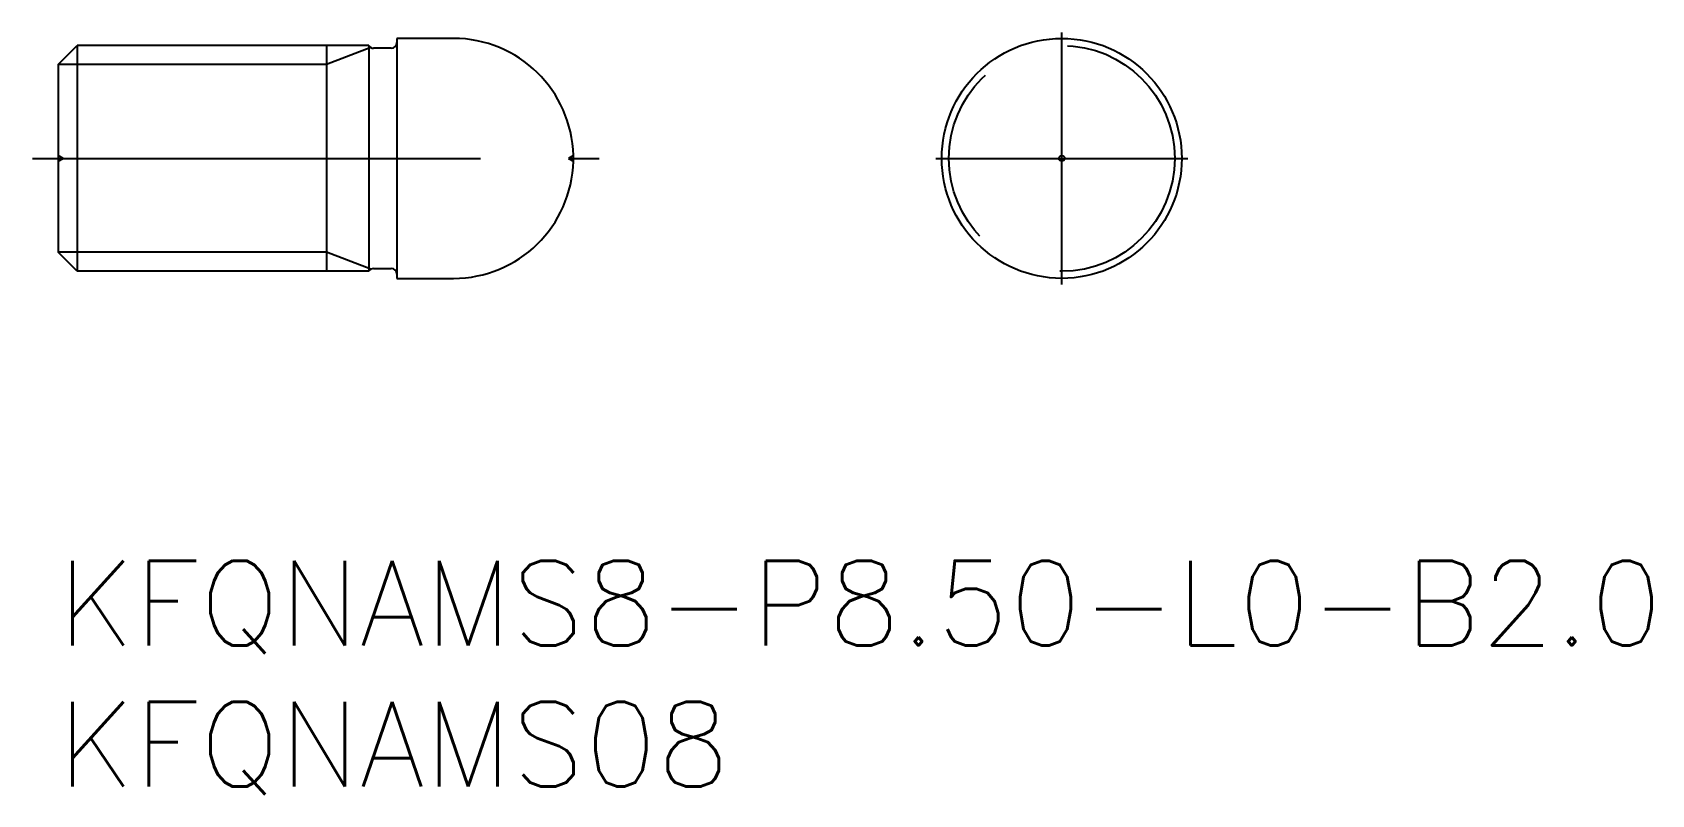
# Model space of a CAD drawing. Extents: x -0.9 to 56.4, y -8.3 to 18.7.
import ezdxf

# ---------------------------------------------------------------- set-up
doc = ezdxf.new("R2010")
doc.units = 0
doc.header["$LTSCALE"] = 0.5
doc.linetypes.add('CENTER', pattern=[50.8, 31.75, -6.35, 6.35, -6.35])
doc.linetypes.add('DASHED', pattern=[19.05, 12.7, -6.35])
for name, color, linetype in [('MSM_CENTER', 1, 'CENTER'), ('MSM_CONTINUOUS', 7, 'CONTINUOUS'), ('MSM_DASHED', 4, 'DASHED'), ('MSM_NARROW', 5, 'CONTINUOUS'), ('MSM_PART_NUMBER', 7, 'CONTINUOUS')]:
    doc.layers.add(name, color=color, linetype=linetype)
doc.styles.get("Standard").update_dxf_attribs({"font": 'txt.shx', "height": 3, "bigfont": 'bigfont.shx'})

msp = doc.modelspace()

# ---------------------------------------------------------------- linework, layer by layer
at = {"layer": 'MSM_CENTER'}
for p, q in [((35.55, 9.787), (35.55, 18.712)), ((-0.912, 14.25), (19.163, 14.25)), ((31.088, 14.25), (40.013, 14.25))]:
    msp.add_line(p, q, dxfattribs=at)
at = {"layer": 'MSM_CONTINUOUS'}
for p, q in [((14, 18.5), (12, 18.5)), ((12, 18.5), (12, 10)), ((0, 17.574), (0.676, 18.25)), ((11, 18.25), (0.676, 18.25)), ((0.676, 18.25), (0.676, 10.25)), ((11, 18.25), (11, 10.25)), ((11.8, 18.15), (11.173, 18.15)), ((0, 17.574), (0, 10.927)), ((18.249, 14.151), (18.249, 14.349)), ((0.676, 10.25), (0, 10.927)), ((11.173, 10.35), (11.8, 10.35)), ((11, 10.25), (0.676, 10.25)), ((12, 10), (14, 10))]:
    msp.add_line(p, q, dxfattribs=at)
for radius in [4.25, 0.0993]:
    msp.add_circle((35.55, 14.25), radius, dxfattribs=at)
for centre, radius, start, end in [((14, 14.25), 4.25, 1.33922, 90), ((11.173, 18.35), 0.2, 210, 270), ((11.8, 18.35), 0.2, 270, 0), ((14, 14.25), 4.25, 270, 358.66078), ((11.173, 10.15), 0.2, 90, 150), ((11.8, 10.15), 0.2, 0, 90)]:
    msp.add_arc(centre, radius, start, end, dxfattribs=at)
at = {"layer": 'MSM_DASHED'}
for p, q in [((0.173, 14.25), (0, 14.35)), ((18.249, 14.349), (18.077, 14.25)), ((0, 14.15), (0.173, 14.25)), ((18.077, 14.25), (18.249, 14.151))]:
    msp.add_line(p, q, dxfattribs=at)
msp.add_circle((35.55, 14.25), 4, dxfattribs=at)
at = {"layer": 'MSM_NARROW'}
for p, q in [((9.5, 18.25), (9.5, 10.25)), ((11.073, 18.177), (9.5, 17.574)), ((9.5, 17.574), (0, 17.574)), ((9.5, 10.927), (0, 10.927)), ((11.073, 10.323), (9.5, 10.927))]:
    msp.add_line(p, q, dxfattribs=at)

# ---------------------------------------------------------------- texts
at = {"layer": 'MSM_PART_NUMBER'}
for s, p in [('KFQNAMS8-P8.50-L0-B2.0', (0, -3)), ('KFQNAMS08', (0, -8))]:
    msp.add_text(s, height=3, dxfattribs=at).set_placement(p)

doc.saveas('drawing.dxf')
